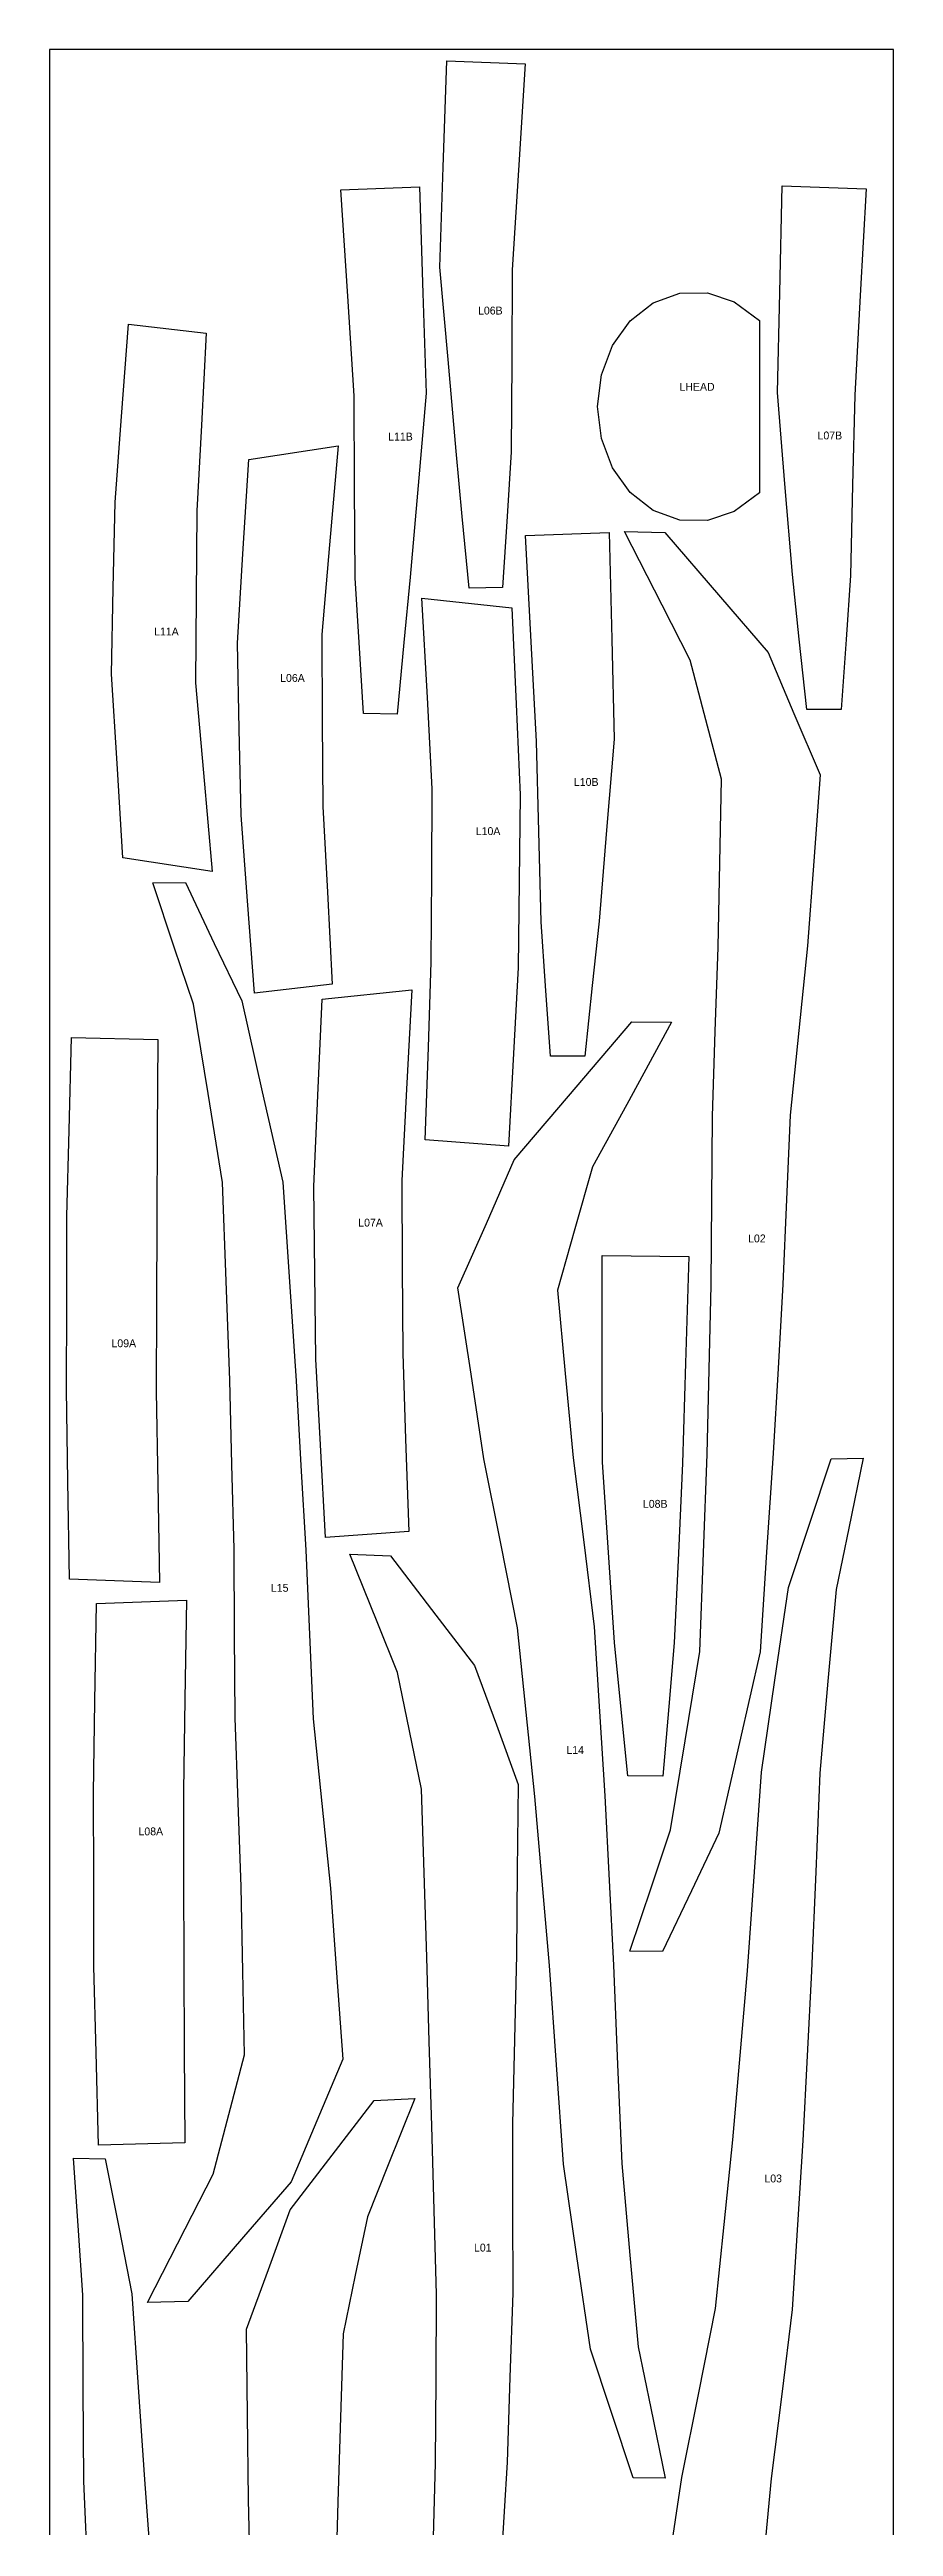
# Model space of a CAD drawing. Header units: millimetres. Extents: x 0 to 1500, y 0 to 8603.
# Drawn here: x 0 to 1500, y 4200 to 8603 of the extents above; entities that cross this region are included whole.
import ezdxf

# ---------------------------------------------------------------- set-up
doc = ezdxf.new("R2010")
doc.units = ezdxf.units.MM
for name, color, linetype in [('L01', 7, 'Continuous'), ('L02', 7, 'Continuous'), ('L03', 7, 'Continuous'), ('L06A', 7, 'Continuous'), ('L06B', 7, 'Continuous'), ('L07A', 7, 'Continuous'), ('L07B', 7, 'Continuous'), ('L08A', 7, 'Continuous'), ('L08B', 7, 'Continuous'), ('L09A', 7, 'Continuous'), ('L10A', 7, 'Continuous'), ('L10B', 7, 'Continuous'), ('L11A', 7, 'Continuous'), ('L11B', 7, 'Continuous'), ('L13', 7, 'Continuous'), ('L14', 7, 'Continuous'), ('L15', 7, 'Continuous'), ('L16', 7, 'Continuous'), ('LHEAD', 7, 'Continuous')]:
    doc.layers.add(name, color=color, linetype=linetype)

msp = doc.modelspace()

# ---------------------------------------------------------------- linework, layer by layer
msp.add_lwpolyline([(0, 0), (1500, 0), (1500, 8603.2), (0, 8603.2)], close=True)
at = {"layer": 'L01'}
msp.add_lwpolyline([(681, 4136.9), (686.2, 4312.3), (687, 4462.4), (687.8, 4612.3), (683.6, 4762.1), (679.4, 4912), (675, 5061.9), (670.5, 5211.9), (666, 5361.8), (661.4, 5510.7), (639.8, 5614.5), (618.2, 5718.3), (582.4, 5807.9), (534, 5928.7), (534, 5928.7), (606.2, 5925.3), (686.7, 5820.2), (755.4, 5730.8), (794.2, 5624.9), (833.2, 5518.7), (831.4, 5366.3), (829.7, 5216.1), (826.3, 5065.7), (822.9, 4915.6), (823.1, 4765.7), (823.4, 4615.4), (818.3, 4464.9), (813.2, 4314.5), (802.7, 4138.6)], dxfattribs=at)
at = {"layer": 'L02'}
msp.add_lwpolyline([(1022, 7746.4), (1093.6, 7744.6), (1192.5, 7629.8), (1277.2, 7531.5), (1323.2, 7423.1), (1369.5, 7313.7), (1358.3, 7160.4), (1347.3, 7009.8), (1331.8, 6859.1), (1316.5, 6708.9), (1309.9, 6559), (1303.4, 6408.6), (1294.8, 6258.2), (1286.3, 6107.7), (1274.6, 5931.7), (1262.9, 5754.8), (1226.3, 5593.8), (1189.5, 5432.4), (1140.8, 5330.1), (1089.4, 5222), (1031.3, 5222.5), (1070.3, 5338.7), (1103.7, 5438.3), (1129.7, 5596.8), (1155.8, 5755.5), (1162.2, 5930.6), (1168.6, 6106.5), (1172.3, 6256.7), (1176, 6406.9), (1177, 6556.9), (1178.1, 6707.1), (1183.3, 6857.5), (1188.4, 7007.6), (1191.4, 7157.7), (1194.4, 7306.1), (1166.6, 7411.8), (1138.7, 7517.8), (1088.8, 7615.5), (1022, 7746.4)], close=True, dxfattribs=at)
at = {"layer": 'L03'}
msp.add_lwpolyline([(1101.2, 4136.5), (1124, 4287), (1154, 4437.6), (1183.8, 4587.4), (1199.2, 4737), (1214.7, 4887), (1227.5, 5037.4), (1240.4, 5187.8), (1252.9, 5364), (1265.4, 5540.7), (1289.4, 5704.7), (1313.5, 5869.4), (1350.3, 5980.2), (1389.5, 6098.1), (1446.3, 6098.8), (1420.6, 5974.5), (1398, 5865.5), (1383.6, 5702.6), (1369.1, 5539.4), (1361.8, 5363.5), (1354.5, 5187.2), (1346.8, 5036.7), (1339.1, 4886.2), (1329.6, 4736.1), (1320.2, 4585.6), (1301.4, 4435), (1282.6, 4285), (1268.5, 4135)], dxfattribs=at)
at = {"layer": 'L06A'}
msp.add_lwpolyline([(354.1, 7874.6), (512.9, 7898.7), (497.6, 7723), (483.7, 7563.1), (484.8, 7410.3), (485.8, 7257.3), (493.8, 7105.2), (502.4, 6941.6), (364.3, 6926), (351.9, 7090), (340.3, 7242), (337.2, 7394.8), (334, 7547.8), (343.8, 7706.6), (354.1, 7874.6)], close=True, dxfattribs=at)
at = {"layer": 'L06B'}
msp.add_lwpolyline([(706.1, 8583.2), (845.5, 8578), (833.5, 8388.7), (822.3, 8211.9), (821.4, 8050.4), (820.6, 7888.2), (813.2, 7773), (805.2, 7647), (745.6, 7646), (733.5, 7773.1), (722.5, 7889.3), (708.3, 8052.4), (694, 8216.2), (699.8, 8394), (706.1, 8583.2)], close=True, dxfattribs=at)
at = {"layer": 'L07A'}
msp.add_lwpolyline([(484.7, 6914.8), (644.2, 6931.8), (634.7, 6755.1), (626, 6592.9), (626.9, 6439.4), (627.9, 6285.7), (632.9, 6133.1), (638.4, 5968.8), (490.4, 5958), (481.6, 6122.5), (473.4, 6275.1), (471.7, 6428.6), (470, 6582.3), (477.1, 6743.6), (484.7, 6914.8)], close=True, dxfattribs=at)
at = {"layer": 'L07B'}
msp.add_lwpolyline([(1302.3, 8360.8), (1451.3, 8355.6), (1441, 8166.1), (1431.5, 7989.1), (1427.5, 7828.9), (1423.5, 7668.4), (1415.7, 7554.7), (1407.1, 7430), (1346, 7430), (1332.6, 7555.2), (1320.3, 7669.9), (1307.2, 7831.4), (1294, 7993.3), (1298, 8171.3), (1302.3, 8360.8)], close=True, dxfattribs=at)
at = {"layer": 'L08A'}
msp.add_lwpolyline([(83.5, 5840.8), (243.7, 5846.9), (240.6, 5670.8), (237.8, 5507.5), (238.1, 5353.6), (238.5, 5199.5), (239.4, 5046.6), (240.4, 4881.9), (86.8, 4878), (82.7, 5042.8), (79, 5195.7), (78.5, 5349.7), (78, 5503.7), (80.7, 5666.6), (83.5, 5840.8)], close=True, dxfattribs=at)
at = {"layer": 'L08B'}
msp.add_lwpolyline([(982, 6459.5), (1136.3, 6457.4), (1130.5, 6267.8), (1125.2, 6090.2), (1117.7, 5930.5), (1110.2, 5770.7), (1100.5, 5657.7), (1090, 5534), (1028.1, 5534.1), (1015.6, 5658), (1004.1, 5771.4), (993.3, 5931.5), (982.6, 6091.9), (982.3, 6269.8), (982, 6459.5)], close=True, dxfattribs=at)
at = {"layer": 'L09A'}
msp.add_lwpolyline([(195.7, 5878), (35.5, 5884.1), (32.7, 6058.3), (30, 6221.3), (30.5, 6375.2), (31, 6529.2), (34.7, 6682.1), (38.8, 6846.9), (192.4, 6843.1), (191.4, 6678.3), (190.5, 6525.4), (190.1, 6371.4), (189.8, 6217.5), (192.6, 6054.1), (195.7, 5878)], close=True, dxfattribs=at)
at = {"layer": 'L10A'}
msp.add_lwpolyline([(662, 7627.8), (821.5, 7610.8), (829.1, 7439.6), (836.3, 7278.3), (834.5, 7124.6), (832.8, 6971.1), (824.7, 6818.5), (815.8, 6654), (667.8, 6664.8), (673.3, 6829.1), (678.4, 6981.7), (679.3, 7135.4), (680.2, 7288.9), (671.5, 7451.1), (662, 7627.8)], close=True, dxfattribs=at)
at = {"layer": 'L10B'}
msp.add_lwpolyline([(846, 7739.6), (994.9, 7744.8), (999.2, 7555.3), (1003.3, 7377.3), (990.1, 7215.4), (976.9, 7053.9), (964.7, 6939.2), (951.2, 6814), (890.2, 6814), (881.6, 6938.7), (873.8, 7052.4), (869.8, 7212.9), (865.8, 7373.1), (856.2, 7550.1), (846, 7739.6)], close=True, dxfattribs=at)
at = {"layer": 'L11A'}
msp.add_lwpolyline([(289.1, 7142), (130.3, 7166.2), (119.9, 7334.1), (110, 7492.9), (113.2, 7645.9), (116.4, 7798.8), (128, 7950.7), (140.5, 8114.8), (278.5, 8099.1), (269.9, 7935.5), (261.9, 7783.4), (260.8, 7630.4), (259.7, 7477.6), (273.7, 7317.7), (289.1, 7142)], close=True, dxfattribs=at)
at = {"layer": 'L11B'}
msp.add_lwpolyline([(518, 8354), (657.5, 8359.2), (663.7, 8170), (669.5, 7992.2), (655.2, 7828.4), (641, 7665.3), (630, 7549.1), (617.9, 7422), (558.3, 7423), (550.3, 7549), (543, 7664.3), (542.1, 7826.4), (541.2, 7987.9), (530, 8164.7), (518, 8354)], close=True, dxfattribs=at)
at = {"layer": 'L13'}
msp.add_lwpolyline([(68.9, 4103.8), (60.7, 4280.5), (59.9, 4446.1), (59.2, 4611.1), (51.2, 4726.1), (42.3, 4854.7), (99.1, 4853.3), (123.5, 4728.9), (146.1, 4613.3), (157.3, 4447.8), (168.5, 4283.2), (181.9, 4106.8)], dxfattribs=at)
at = {"layer": 'L14'}
msp.add_lwpolyline([(1034.7, 6874.8), (1105.7, 6873.9), (1026, 6728.1), (965.3, 6617.1), (933.8, 6506.9), (902.6, 6397.6), (916.5, 6249.7), (930.6, 6099.8), (949.4, 5949.8), (968.2, 5799.2), (977.6, 5648.7), (987.1, 5498.6), (994.8, 5348.1), (1002.5, 5197.6), (1009.8, 5021.3), (1017.1, 4845.4), (1031.6, 4682.2), (1046, 4519.3), (1068.6, 4410.3), (1094.3, 4286), (1037.5, 4286.7), (998.3, 4404.6), (961.5, 4515.4), (937.4, 4680.1), (913.4, 4844.1), (900.9, 5020.8), (888.4, 5197), (875.5, 5347.4), (862.7, 5497.8), (847.2, 5647.8), (831.8, 5797.4), (802, 5947.2), (772, 6097.7), (749.2, 6248.3), (726, 6401.9), (776.4, 6516.4), (826.1, 6629.3), (922.3, 6742.5), (1034.7, 6874.8)], close=True, dxfattribs=at)
at = {"layer": 'L15'}
msp.add_lwpolyline([(245.6, 4599.8), (174, 4598), (240.8, 4728.9), (290.6, 4826.5), (318.5, 4932.6), (346.3, 5038.2), (343.4, 5186.7), (340.4, 5336.8), (335.2, 5486.9), (330, 5637.3), (328.9, 5787.5), (327.9, 5937.5), (324.2, 6087.7), (320.6, 6237.9), (314.1, 6413.7), (307.7, 6588.9), (281.7, 6747.6), (255.7, 6906.1), (222.3, 7005.7), (183.3, 7121.9), (241.4, 7122.4), (292.8, 7014.3), (341.5, 6911.9), (378.2, 6750.6), (414.9, 6589.6), (426.6, 6412.7), (438.2, 6236.6), (446.7, 6086.2), (455.3, 5935.7), (461.8, 5785.4), (468.4, 5635.5), (483.8, 5485.3), (499.3, 5334.5), (510.3, 5184), (521.5, 5030.7), (475.1, 4921.3), (429.2, 4812.9), (344.5, 4714.6), (245.6, 4599.8)], close=True, dxfattribs=at)
at = {"layer": 'L16'}
msp.add_lwpolyline([(357.1, 4097.8), (353.5, 4248.1), (351.8, 4398.3), (350, 4550.7), (389, 4656.9), (427.9, 4762.8), (496.5, 4852.3), (576.9, 4957.4), (576.9, 4957.4), (649.1, 4960.7), (600.8, 4839.9), (565.1, 4750.3), (543.4, 4646.5), (521.8, 4542.7), (517.2, 4393.8), (512.7, 4243.9), (508.3, 4094)], dxfattribs=at)
at = {"layer": 'LHEAD'}
msp.add_lwpolyline([(1262.1, 8121.5), (1262.1, 7815.3), (1217.1, 7781.9), (1169.6, 7766), (1120.2, 7766.6), (1073, 7783.7), (1032.1, 7815.6), (1000.6, 7859.5), (980.8, 7911.8), (974, 7968.4), (980.8, 8025), (1000.6, 8077.3), (1032.1, 8121.1), (1073, 8153), (1120.2, 8170.1), (1169.6, 8170.8), (1217.1, 8154.9), (1262.1, 8121.5)], close=True, dxfattribs=at)

# ---------------------------------------------------------------- texts
for s, p in [('L06B', (761.6, 8132.2)), ('LHEAD', (1119.7, 7996.7)), ('L11B', (601.9, 7908.2)), ('L07B', (1365.1, 7910.2)), ('L11A', (185.9, 7561.6)), ('L06A', (409.9, 7479.1)), ('L10B', (932.1, 7294.2)), ('L10A', (757.6, 7206.8)), ('L07A', (548.7, 6510.8)), ('L02', (1241.6, 6482.7)), ('L09A', (110.1, 6296.3)), ('L08B', (1054.7, 6010.9)), ('L15', (393.5, 5861.6)), ('L14', (918.6, 5573.2)), ('L08A', (158.1, 5428.6)), ('L03', (1270.6, 4811.6)), ('L01', (754.4, 4688.7))]:
    msp.add_text(s, height=14).set_placement(p)

doc.saveas('drawing.dxf')
